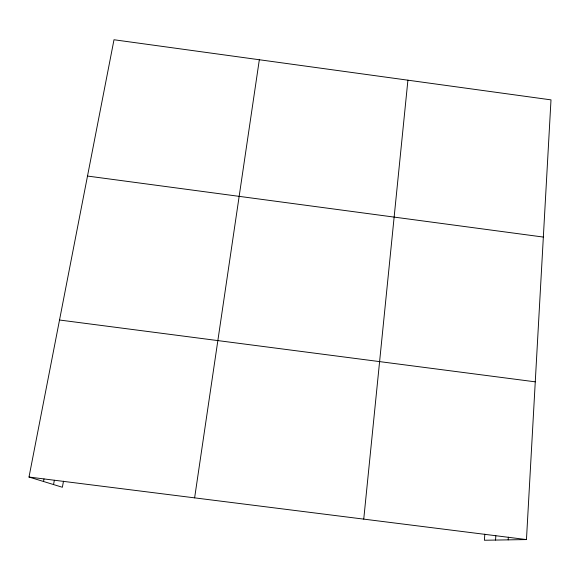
<?xml version="1.0" encoding="UTF-8"?>
<svg xmlns="http://www.w3.org/2000/svg" width="580" height="580" viewBox="0 0 580 580"><rect width="100%" height="100%" fill="white"/><g stroke="black" fill="none" stroke-linecap="round" stroke-linejoin="round"><path stroke-width="0.87" d="M484.815 534.151L484.409 540.248L526.459 539.574L551 99.869L113.999 39.752L29 477.043L62.372 487.265L63.495 481.183M508.182 539.871L508.348 537.16M495.552 540.067L495.827 535.775M363.747 519.122L407.914 80.185M194.619 497.865L259.332 59.747M53.541 484.561L54.346 480.284M43.522 481.494L44.008 478.942M29 477.043L526.459 539.574M59.522 320.015L535.26 381.836M87.5 176.052L543.344 237.068"/></g></svg>
